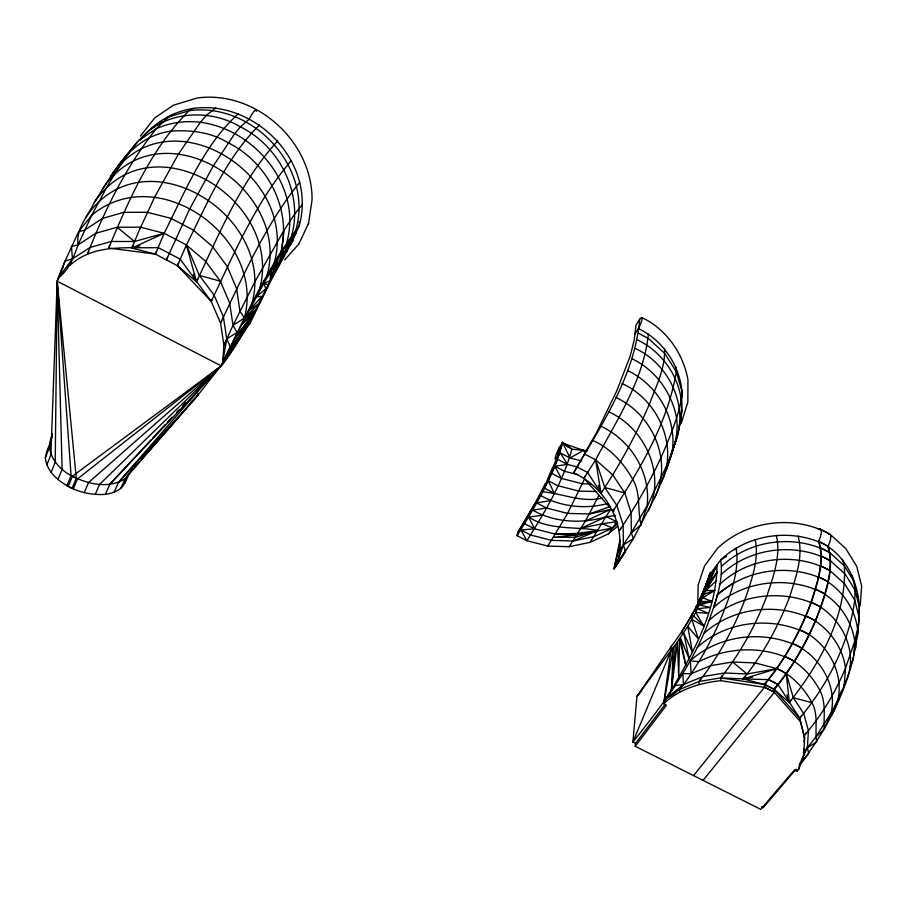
<?xml version="1.0" encoding="UTF-8"?>
<svg xmlns="http://www.w3.org/2000/svg" width="907" height="907" viewBox="0 0 907 907"><rect width="100%" height="100%" fill="white"/><g stroke="black" fill="none" stroke-linecap="round" stroke-linejoin="round"><path stroke-width="1.36" d="M676.441 438.603L666.248 469.996C671.94 453.103 679.139 436.335 676.588 418.082C679.173 409.42 681.667 400.633 682.03 391.552C679.456 364.977 662.632 340.046 638.415 328.572A14.297 2.165 -61.5 0 0 639.684 319.219L635.988 325.125L634.208 340.068L630.161 356.202L616.76 390.872L596.636 432.446L573.621 472.898C607.973 488.215 629.537 529.96 615.842 566.24L633.392 538.69L655.149 496.775L666.248 469.996L676.441 438.603L681.214 419L682.03 391.552L676.271 371.677L675.772 366.666M693.572 775.576L764.533 687.223L764.431 684.388L768.376 679.49L777.957 684.388L799.679 718.242L804.668 738.196L803.625 755.316L798.874 769.045L796.924 771.324L794.339 770.02L760.769 809.361L635.217 746.268L666.486 705.181L663.845 703.843C678.708 689.071 700.295 682.88 720.725 680.669L720.748 677.869L722.301 675.613M545.368 486.107C549.404 471.311 558.995 457.706 562.544 442.378L571.818 449.169L587.657 450.756M299.333 221.614L299.265 225.662L290.614 244.38L269.651 283.007L250.513 322.359L221.263 365.895L109.747 484.361L105.416 494.349C92.593 495.301 79.487 492.546 68.218 486.356L72.435 476.209L221.263 365.895C251.931 327.2 267.338 279.741 293.483 238.235M697.812 603.042L698.209 584.686L704.592 565.821L717.38 548.508C746.484 520.414 794.249 514.416 829.474 534.03M698.991 684.275L699.07 681.474L700.601 679.23M635.217 746.268L635.467 743.389L632.882 742.096C662.711 704.592 692.381 665.795 709.115 620.377C715.759 601.103 723.82 580.684 720.668 559.948C748.638 533.169 794.305 527.579 828.034 546.297C835.37 571.421 824.27 597.52 815.642 620.91C805.087 645.512 791.437 668.867 774.272 689.467L774.397 692.302L703.05 780.371M799.339 765.315C830.483 725.373 854.768 676.509 858.056 625.388M193.406 108.16L189.007 110.733L168.146 117.082L156.231 128.76L138.442 140.744L131.266 149.655L115.574 172.568L107.457 186.026L91.72 215.208L78.592 231.659L65.089 261.001L58.377 278.018C69.181 269.594 73.694 257.316 78.059 244.856C75.814 228.723 87.741 216.297 94.226 202.658C110.269 176.275 127.626 149.78 150.596 128.93C216.365 69.816 321.361 144.009 299.265 225.662C266.987 268.438 244.493 317.824 221.263 365.895L99.521 484.44L95.212 494.485M710.249 572.306C701.825 598.847 688.277 623.823 671.543 646.056L664.026 701.02L671.441 690.023L673.345 647.496L663.845 703.843M679.581 692.211L679.717 689.399L681.225 687.177M803.67 748.422L803.625 755.316M804.067 741.847L804.464 735.271L806.062 733.083M270.978 268.789L270.025 280.751L263.642 283.676L241.613 324.661L221.263 365.895L88.523 482.569L84.238 492.671M665.659 701.451L665.84 698.628L675.296 685.522L683.402 684.57L702.823 676.588L724.568 672.96L747.073 673.992L776.925 668.64L786.516 673.606M768.376 679.49C786.641 656.192 800.836 629.809 811.096 602.067C817.15 582.759 824.792 561.49 818.59 541.286A13.356 4.354 -61.5 0 0 818.443 529.189M805.008 750.214L803.421 752.368L807.366 747.731L816.708 741.903C814.599 728.843 818.738 715.26 811.992 702.721C804.01 688.073 792.117 675.182 776.619 668.482M58.377 278.018L72.447 258.858L71.472 246.489L78.059 244.856L95.802 233.28L117.116 227.226L140.483 227.215L164.156 233.28L186.411 244.947L199.325 275.377L214.052 295.081L223.371 316.77L226.727 338.867L230.265 346.587L222.646 362.868L223.916 345.034L220.537 323.039L211.229 301.453L180.198 259.13L158.056 247.543C127.819 248.824 94.532 242.963 69.998 265.309L71.075 262.781M856.14 646.804L855.006 649.321C857.364 633.063 860.709 615.898 858.532 599.255C855.346 574.981 841.526 551.433 818.59 541.286M858.487 619.946L859.462 607.701L855.097 590.196L854.201 581.852L844.372 565.877L842.354 559.358M857.727 635.444L859.144 617.69L854.745 600.105L855.097 590.196L845.177 574.12L830.336 560.685L820.994 555.787M860.142 605.865L861.65 586.001L856.752 566.387L845.789 548.599L830.393 534.563M671.441 690.023L677.461 642.031L678.753 678.073L679.536 639.152L685.805 665.409L680.431 637.814L689.127 658.867L683.685 632.961L692.438 652.326L687.789 626.374L698.503 639.095L691.792 619.481L703.877 626.023L695.646 612.361L708.446 613.37L697.483 608.733L710.294 607.384L699.32 605.105L712.131 601.42L702.744 597.804L714.852 590.4L705.884 590.559L717.301 571.988L708.707 583.439L717.029 564.914L713.276 569.947L705.884 590.559L695.646 612.361L687.789 626.374L675.386 644.888L671.441 690.023C693.787 651.952 716.757 610.15 717.029 564.914L720.668 559.948L726.575 556.399M276.136 269.152C276.726 254.527 288.63 243.552 296.385 231.875L289.9 244.323M302.439 204.494L295.013 213.53L283.902 230.469L281.601 250.854L274.163 263.279C299.242 173.963 167.058 91.652 110.337 177.035C124.633 154.564 142.671 135.177 170.471 131.22C190.232 129.622 210.991 132.127 228.099 142.784C267.236 161.979 292.133 209.188 280.773 252.18M296.385 231.875L286.124 250.933L292.768 236.455L282.19 257.962L283.052 250.854L278.177 265.343L277.111 260.479L263.642 283.676L266.012 288.596L264.22 290.591M225.083 342.585L223.916 345.034L233.008 325.409L244.391 318.04C265.751 237.793 158.226 160.006 91.72 215.208L78.059 244.856M73.286 488.998L77.526 478.862L221.263 365.895L249.913 321.962L227.6 352.642L253.098 315.058L234.437 338.799L254.765 311.498L241.613 324.661L255.536 309.888L245.309 317.609L245.661 314.933M251.953 303.482C276.238 214.403 142.83 132.286 86.244 216.92M573.621 472.898C601.443 425.111 634.923 375.634 639.684 319.219M259.561 289.265C284.163 199.937 150.959 117.593 94.226 202.658M264.016 280.989L263.642 283.676L268.019 284.673M267.032 275.751C291.907 186.343 159.11 103.931 102.332 189.246M286.714 242.691C306.804 171.366 224.414 98.262 156.231 128.76C126.402 166.151 104.815 209.54 87.571 253.96L88.659 251.398M291.839 235.026C303.176 192.681 279.027 145.846 240.378 126.833C209.324 108.069 163.033 110.722 139.689 140.404M296.045 229.324C313.38 166.741 252.18 101.777 189.007 110.733C151.197 148.601 129.134 199.336 108.693 248.042L155.346 254.107L177.443 265.649L196.536 281.828L197.703 279.288M284.571 259.98L298.936 243.915L308.618 223.122L312.076 199.812C312.359 141.129 255.593 90.076 197.182 97.99L173.418 105.223L154.848 117.808L140.415 135.993M222.646 362.868L226.727 338.867L237.101 332.529L233.008 325.409L229.686 303.097L220.367 281.204L205.606 261.329L186.411 244.947C207.488 203.474 225.832 157.807 259.595 124.917M706.746 585.026L707.483 580.922L701.984 595.491M275.104 271.08L277.111 260.479L274.095 272.973L271.397 275.989M708.65 580.095L709.659 574.868L713.276 569.947M681.894 633.29L682.427 630.648A75.247 19.863 -62.9 0 0 692.982 612.633L691.213 617.69M238.496 113.59C203.587 144.973 184.994 192.069 164.156 233.28L134.497 241.5L111.255 241.477L90.065 247.441L72.447 258.858L65.089 261.001L57.186 281.193L76.29 478.148L72.061 488.283C59.669 482.467 46.813 472.298 45.35 457.763L49.409 447.605L52.232 433.727M670.341 458.012L673.856 444.759M619.9 540.175L614.005 568.927L625.524 551.66L623.404 544.869L623.154 525.028L616.828 505.426L604.742 487.467L595.65 459.804L585.219 454.362M535.255 502.92L518.022 531.99L517.126 535.686C535.153 506.299 553.973 476.005 562.544 442.378L571.818 449.169C563.168 482.116 544.79 511.956 526.899 540.719L517.126 535.686L518.01 532.012A77.514 10.918 -62.6 0 0 535.255 502.92L545.402 483.374M585.548 453.874L583.53 450.337L570.05 457.99L560.299 452.91L556.932 458.262L559.2 447.707L562.544 442.378L570.05 457.99L581.806 460.983M76.29 478.148C60.077 471.447 43.445 454.158 52.084 435.666M818.874 541.445C825.087 561.648 817.445 582.918 811.391 602.225C802.763 625.705 791.165 648.074 776.925 668.64L755.225 662.972L732.595 661.963L710.725 665.647L691.168 673.72L682.914 673.606L683.402 684.57L665.84 698.628C681.86 691.508 689.705 675.556 698.889 661.691C706.632 648.777 713.56 635.399 719.67 621.635C728.718 598.337 740.089 573.383 736.178 547.828L734.693 549.835M45.35 457.763L46.79 451.301L50.826 441.176M49.409 447.605L52.232 435.258M105.416 494.349C113.874 493.159 124.52 489.032 125.824 479.429M619.787 544.189L614.005 568.927L625.762 549.801M280.184 261.658L283.052 250.854M694.932 611.375L696.27 606.295M621.08 548.089L619.674 550.311L631.329 532.783L641.079 524.972C647.655 498.669 664.037 476.322 672.359 450.564C676.781 417.719 657.133 384.432 627.463 370.51M648.403 510.879C666.237 473.908 644.752 428.036 608.654 411.767M655.149 496.775C673.017 459.804 651.861 413.717 615.683 397.368M680.647 415.61L681.837 411.778L681.565 409.114M661.146 483.023C679.014 446.119 658.21 399.908 622.009 383.491M678.799 426.709C689.717 392.89 668.708 354.603 637.508 339.921M673.334 447.366C690.964 410.928 671.18 364.897 635.297 348.481M681.214 423.388L687.835 402.13L687.948 379.727C683.209 353.492 666.384 329.162 642.054 317.654M697.653 605.241L699.399 599.901L696.712 607.531M291.691 241.273L290.614 244.38L288.845 246.375M670.681 648.528L671.543 646.056L636.963 696.383L632.882 742.096L671.305 650.092L675.386 644.888M699.07 601.794L700.862 596.693M699.184 602.418L702.324 593.495L698.435 604.039M615.842 566.24L623.404 544.869L633.392 538.69L631.329 532.783L631.136 512.761L624.832 492.977L612.735 474.883L595.65 459.804C616.669 420.61 644.072 378.979 648.335 333.878M139.667 229.448L154.655 197.08L178.509 153.963L200.504 122.071L206.547 115.189L215.877 107.854M700.283 599.89L705.022 587.158M837.127 702.551L841.764 690.272M156.492 251.534L155.346 254.107L131.855 248.076L140.483 227.215M46.813 464.962L50.894 454.781L57.186 281.193L62.968 267.429M282.19 257.962L288.301 242.804M51.109 472.388L55.225 462.207L57.186 281.193L221.263 365.895M57.957 479.497L62.118 469.327L57.186 281.193L71.086 475.631L66.88 485.789M155.346 254.107L164.156 233.28L131.855 248.076L132.978 245.502M212.397 298.936L211.229 301.453L177.443 265.649L186.411 244.947L196.536 281.828C219.539 233.099 240.854 181.037 277.655 140.982M850.052 666.917L853.317 659.196L854.711 641.396L857.557 629.005C854.643 606.284 839.236 586.092 818.477 576.648M799.271 764.862L807.366 747.731L815.597 737.278L824.202 729.33L831.163 712.868L838.079 699.535L844.179 685.907L845.528 668.164L854.711 641.396C851.752 618.585 836.197 598.393 815.37 588.926M843.861 685.182C861.559 654.65 841.73 615.071 811.096 602.067M831.073 716.099C851.027 684.944 831.753 642.984 799.441 629.56M108.693 248.042L109.792 245.468M114.123 492.297L118.477 482.354L216.546 369.988M120.778 488.488L125.132 478.59L132.751 468.908M124.951 483.227L129.282 473.375L139.519 461.731M584.527 479.021L567.623 513.407L547.771 546.071L526.899 540.719L520.856 529.971L534.552 528.804L555.549 534.189L577.147 534.801L612.61 528.021L617.735 523.724M211.229 301.453C234.391 252.894 256.069 201.705 291.351 160.596M167.546 257.339L166.4 259.901L189.62 209.086L213.292 165.913L234.63 133.817L240.378 126.833L249.051 119.282A14.75 2.052 -63.5 0 1 256.193 111.414M177.443 265.649L178.6 263.087M72.435 476.209C88.228 484.349 109.305 489.02 125.132 478.59L197.17 396.121L198.316 393.604M141.379 459.622L197.17 396.121L226.727 358.322L228.451 354.558M298.936 243.915L299.367 243.008M308.221 223.961L308.618 223.122M221.716 320.568L220.537 323.039C243.802 274.662 265.808 224.233 299.775 182.296M118.477 482.354L197.17 396.121L198.361 393.593M284.163 254.448L292.768 236.455M233.008 325.409L254.89 281.85L283.902 230.469M598.937 495.358L585.31 521.196L569.222 546.706L547.771 546.071M223.95 361.508L228.609 354.535M705.408 588.292L703.809 591.489L707.483 580.922L702.868 593.609L709.659 574.868L712.233 573.235M711.179 576.535L717.029 564.914M569.222 546.706L590.072 542.341L610.502 509.428L613.994 511.287M585.389 475.96L583.983 478.284L613.053 511.049C640.263 468.137 668.096 422.549 676.271 371.677L664.865 353.571L648.562 338.606L638.551 333.254M631.329 532.783L647.042 505.789C651.169 472.83 630.716 440.099 601.092 426.324M577.328 467.116L587.702 472.513L600.99 493.181L602.395 490.868M613.053 511.049L614.47 508.759M293.585 239.641L290.614 244.38L288.494 246.182M620.807 528.316L619.402 530.572C643.108 495.721 663.13 458.08 676.588 418.082C671.951 392.788 655.342 369.739 631.918 358.753M634.673 334.536L638.415 328.572M598.337 485.256L600.99 493.181C619.73 465.087 635.898 435.292 649.355 404.318C655.942 386.473 665.568 368.219 664.48 348.719M583.983 478.284L595.65 459.804L600.99 493.181M679.717 689.399L699.07 681.474L720.748 677.869C740.418 653.176 755.735 625.184 766.982 595.729C773.24 576.535 781.21 555.753 776.29 535.379M775.87 687.211L774.272 689.467L764.737 684.547L720.748 677.869L743.184 678.912C763.116 654.287 778.557 626.193 789.68 596.579C795.824 577.34 803.659 556.331 798.069 536.06M585.31 521.196L610.502 509.428L589.357 513.974L567.623 513.407L546.536 508.011L532.681 510.142C554.88 522.772 582.249 523.997 606.42 516.695L616.771 521.729L608.54 533.826L590.072 542.341M707.301 586.988L717.301 571.988M804.668 738.196L799.679 718.242C827.717 684.626 848.816 643.8 854.745 600.105L844.746 583.961L829.78 570.446L820.359 565.514M815.597 737.278L831.163 712.868C837.569 683.901 818.499 654.775 792.367 643.199M778.229 684.57L768.671 679.638L743.184 678.912L776.925 668.64L764.737 684.547L743.184 678.912L744.76 676.656M227.6 352.642L251.443 318.606M766.018 682.143L764.431 684.388L774 689.275L789.305 702.528C819.577 663.969 846.979 616.386 844.372 565.877L829.656 552.522L820.382 547.658M766.324 682.291L764.737 684.547L764.828 687.381L774.397 692.302M775.587 687.03L774 689.275L774.125 692.12L799.872 721.144M786.981 694.796L789.305 702.528L790.893 700.295M801.278 716.042L799.679 718.242L774 689.275C794.26 664.899 809.792 636.771 820.688 607.055C826.708 587.691 834.236 566.297 827.774 546.105M800.643 763.036L804.543 757.719M282.406 256.817L287.304 250.196L285.512 252.203M671.305 650.092L636.963 696.383L641.498 691.032M635.467 743.389L664.978 704.569M699.07 681.474C718.48 656.793 733.638 628.925 744.953 599.697C751.359 580.503 759.397 559.914 755.157 539.416M134.485 466.674L136.22 464.441M280.478 260.626L283.868 256.33M283.925 254.436L287.304 250.196M799.532 765.032L808.783 753.49L807.366 747.731L808.443 730.554L803.67 713.469L793.285 697.687L786.244 673.413L789.305 702.528M118.057 166.321L127.139 155.346M277.667 265.978L280.354 262.747L278.562 264.753M804.464 735.271C821.787 715.385 835.313 692.426 845.528 668.164C842.433 645.274 826.64 625.184 805.745 615.728M795.836 769.419L763.218 807.627L761.529 806.777M275.887 269.062L278.574 266.057M274.107 272.372L276.794 269.368L274.855 271.318M267.871 284.991L269.651 283.007A81.245 6.179 -62.8 0 0 259.413 303.448M753.547 664.831L755.225 662.972M244.879 328.572L250.513 322.359M109.747 484.361L150.981 439.94M152.898 437.866L165.357 424.442M167.273 422.379L172.069 417.209M176.865 412.039L178.781 409.975M182.613 405.848L185.493 402.742M197 390.35L199.88 387.255M211.388 374.852L213.304 372.788M223.848 361.428L226.727 358.322M245.309 317.609L258.325 304.072L248.994 310.557L262.089 296.396L256.386 296.793L266.012 288.596M191.014 401.937L197.17 396.121M705.884 590.559L716.575 580.537M608.54 533.826L617.712 526.139M271.238 277.791L273.211 276.147M721.541 566.376C749.817 539.416 795.881 533.838 829.916 552.703M721.292 574.505C749.862 547.397 796.289 541.887 830.608 560.866M719.897 584.199C748.751 556.977 795.484 551.558 830.052 570.628M717.38 595.253C746.484 567.941 793.466 562.646 828.238 581.795M709.115 620.377C738.615 593.008 785.916 588.065 820.96 607.237M703.56 633.823C733.196 606.5 780.542 601.76 815.642 620.91M697.234 647.417C726.949 620.161 774.272 615.649 809.373 634.73M691.168 673.72L690.295 660.795C720.033 633.653 767.254 629.367 802.298 648.358M733.366 582.963L717.732 593.711L713.752 607.407C743.082 580.049 790.258 574.913 825.189 594.096M156.492 125.415L162.296 121.504M164.609 119.939L172.727 114.463M150.596 128.93L154.156 126.878M520.856 529.971L530.663 535.005L551.592 540.379L573.133 541.003L598.144 530.368C574.891 526.343 549.54 530.516 528.679 517.115L534.552 528.804L524.722 523.758M589.357 513.974L609.923 506.628M704.32 594.176L714.852 590.4M131.855 248.076L139.973 245.865M78.592 231.659L84.532 230.174L102.378 218.474L123.806 212.34L147.263 212.283L171.015 218.36L193.327 230.095L212.567 246.579L227.328 266.613L236.636 288.675L239.924 311.169L244.391 318.04M602.418 497.943C582.079 503.136 562.555 493.419 542.511 491.798M607.871 503.419C585.639 509.655 560.753 506.786 540.595 495.528M616.771 521.729L602.282 523.702L581.228 528.169L606.42 516.695L615.683 515.618M573.133 541.003L594.062 536.604L612.61 528.021L602.282 523.702M743.184 678.912L752.572 677.121M550.458 500.63L536.672 502.92L546.536 508.011M700.17 603.302L712.131 601.42L701.032 601.454M528.679 517.115L542.545 515.221M590.57 483.964L582.43 483.782L561.365 478.408L554.755 466.164L567.465 464.452L577.952 467.116M577.147 534.801L553.565 537.284L575.571 537.227L598.144 530.368L578.031 533.361L555.549 534.189M596.681 491.526L579.006 491.118L557.93 485.733L548.077 480.631A76.868 10.895 -62.6 0 0 557.68 459.361L567.465 464.452L560.299 452.91M690.295 660.795L698.889 661.691C728.253 646.453 765.372 645.421 794.611 661.43M720.725 680.669L764.828 687.381M577.702 474.633L564.562 471.289L554.755 466.164M793.285 697.687L811.992 702.721M604.742 487.467L624.832 492.977M199.325 275.377L220.367 281.204M583.53 450.337L565.254 444.101L568.043 447.162M764.533 687.223L774.125 692.12M784.691 656.283C800.235 663.017 812.139 676.01 820.098 690.737C826.209 703.152 823.567 716.281 824.202 729.33M544.415 488.068L554.279 493.17L548.077 480.631M551.547 473.284L561.365 478.408M593.212 440.655C610.615 448.364 623.619 463.228 632.871 479.52C641.113 493.805 637.145 510.051 641.079 524.972M820.098 529.053L829.69 534.098M117.116 227.226L134.497 241.5M732.595 661.963L747.073 673.992M693.719 615.921L703.877 626.023M193.35 274.265L196.536 281.828M856.843 593.858L858.532 599.255M270.603 271.488L272.066 276.862L273.869 265.966L274.095 272.973M852.115 575.219L856.095 591.183M798.75 767.073L798.874 769.045M796.799 769.351L796.924 771.324M828.703 533.928A13.344 4.467 -61.2 0 1 828.034 546.297M556.932 458.262A13.48 1.961 -62.4 0 1 559.2 447.707"/></g></svg>
